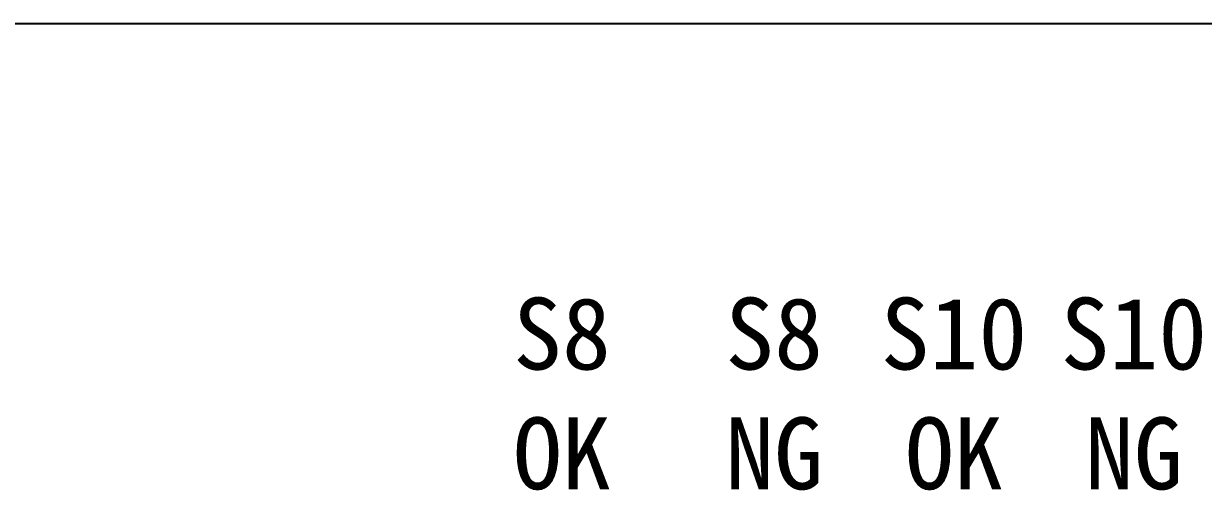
# Model space of a CAD drawing. Extents: x 134 to 2648, y -627 to 3.
# Drawn here: x 2025.3 to 2089.4, y -555.7 to -530.3 of the extents above; entities that cross this region are included whole.
import ezdxf

# ---------------------------------------------------------------- set-up
doc = ezdxf.new("R2010")
doc.units = 0
doc.layers.add('標尺寸層', color=3, linetype='CONTINUOUS')
doc.styles.add('CNS', font='romanc.shx', dxfattribs={"bigfont": 'chineset.shx'})

msp = doc.modelspace()

# ---------------------------------------------------------------- linework, layer by layer
at = {"layer": '標尺寸層', "color": 7}
msp.add_line((1966.384, -530.333), (2244.255, -530.333), dxfattribs=at)

# ---------------------------------------------------------------- texts
at = {"layer": '標尺寸層', "color": 7, "char_height": 3.9, "width": 8.6627, "attachment_point": 5, "style": 'CNS'}
for s, insert in [('{\\fDFKai-SB|b0|i0|c136|p65;S8\\POK}', (2054.56, -550.446)), ('{\\fDFKai-SB|b0|i0|c136|p65;S8\\PNG}', (2066.07, -550.446)), ('{\\fDFKai-SB|b0|i0|c136|p65;S10\\POK}', (2075.829, -550.446)), ('{\\fDFKai-SB|b0|i0|c136|p65;S10\\PNG}', (2085.588, -550.446))]:
    msp.add_mtext(s, dxfattribs=dict(at, insert=insert))

doc.saveas('drawing.dxf')
